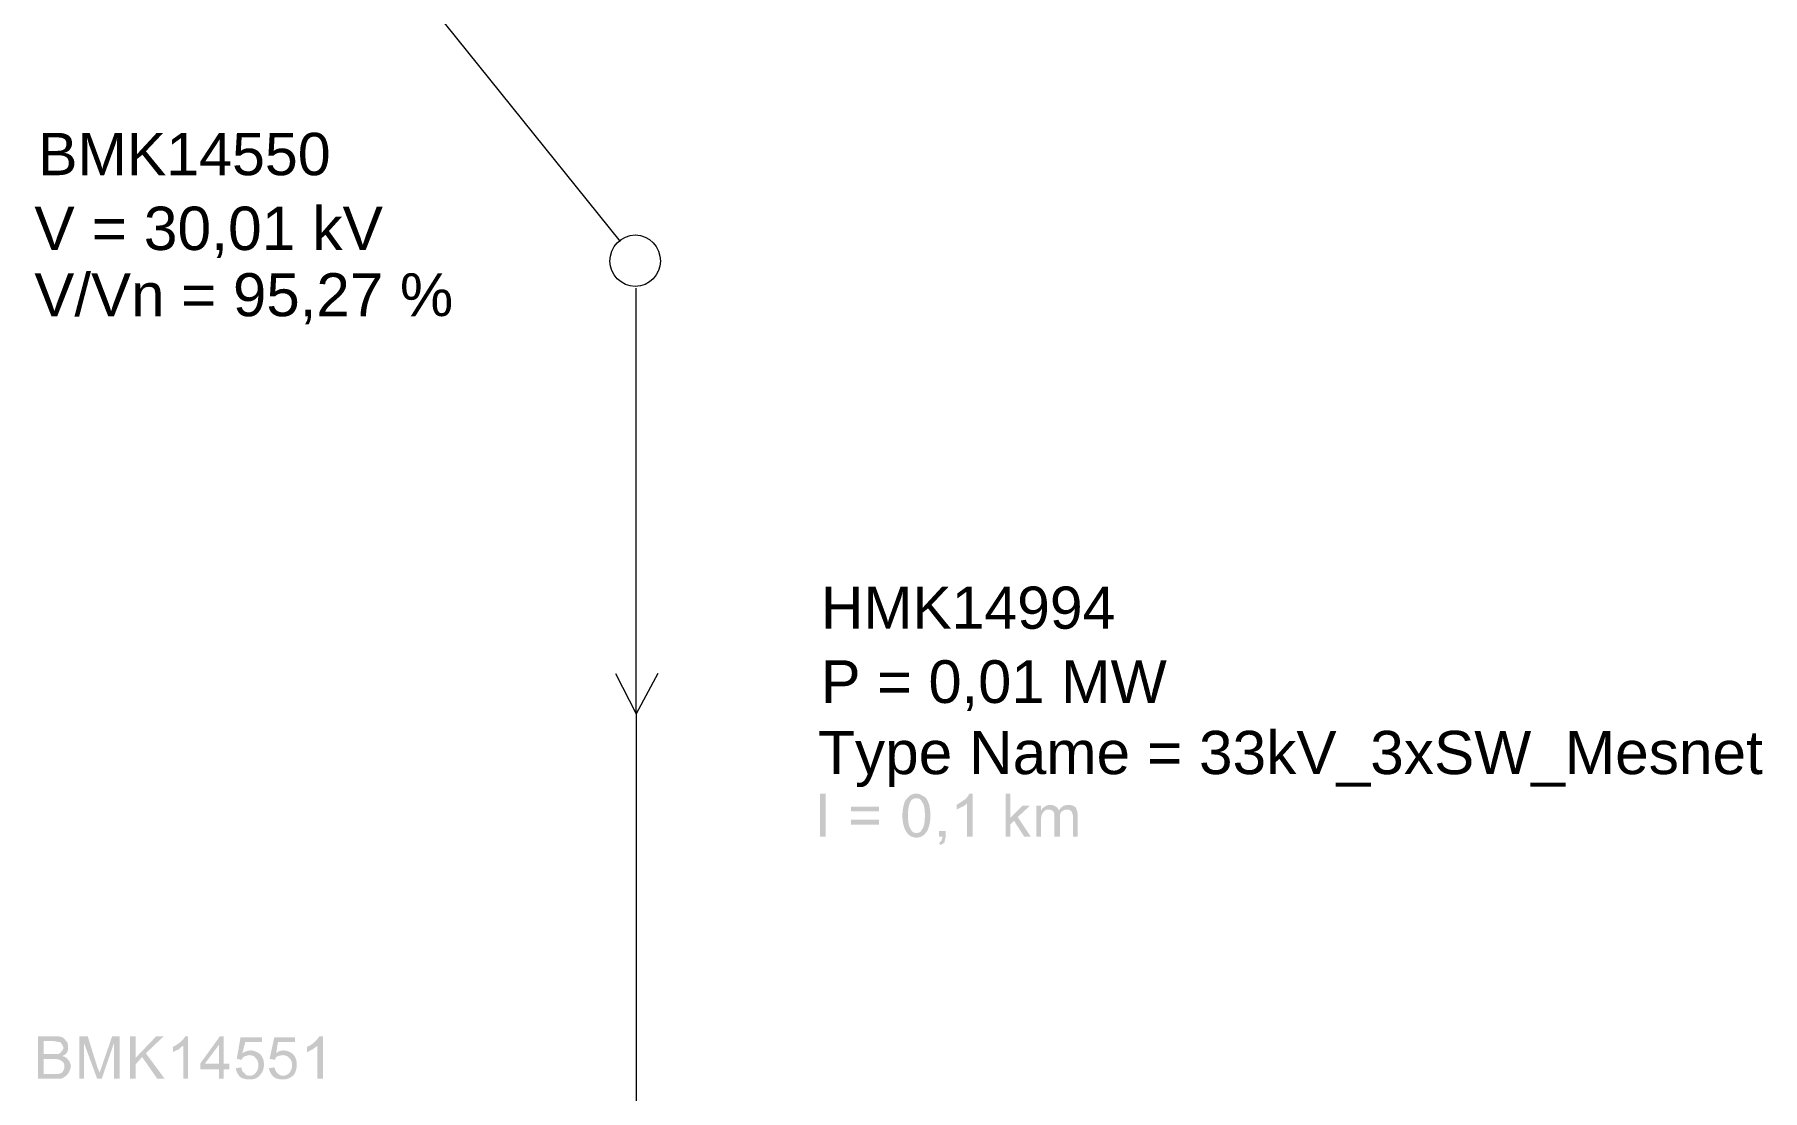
# Model space of a CAD drawing. Header units: millimetres. Extents: x 5 to 459, y 10 to 307.
# Drawn here: x 380.24 to 410.73, y 46.25 to 64.88 of the extents above; entities that cross this region are included whole.
import ezdxf

# ---------------------------------------------------------------- set-up
doc = ezdxf.new("R2010")
doc.units = ezdxf.units.MM
doc.header["$MEASUREMENT"] = 0
doc.layers.get('0').update_dxf_attribs({"linetype": 'CONTINUOUS'})
doc.styles.add('Arial$001', font='arial.ttf', dxfattribs={"height": 0.8937})

msp = doc.modelspace()

# ---------------------------------------------------------------- hatches: boundary and pattern name
h = msp.add_hatch(color=5)
h.paths.add_polyline_path([(394.098, 50.726), (394.098, 51.487), (394.197, 51.487), (394.197, 50.726)])
h.paths.add_polyline_path([(395.14, 51.173), (394.644, 51.173), (394.644, 51.255), (395.14, 51.255), (395.14, 51.173), (395.14, 51.255)])
h.paths.add_polyline_path([(395.14, 50.941), (394.644, 50.941), (394.644, 51.024), (395.14, 51.024), (395.14, 50.941), (395.14, 51.024)])
edge = h.paths.add_edge_path()
edge.add_spline(control_points=[(395.554, 51.107), (395.554, 51.189), (395.57, 51.255), (395.587, 51.322), (395.587, 51.322), (395.604, 51.371), (395.637, 51.404), (395.67, 51.437), (395.67, 51.437), (395.703, 51.47), (395.752, 51.487), (395.802, 51.487), (395.802, 51.487), (395.835, 51.487), (395.885, 51.47), (395.901, 51.454), (395.901, 51.454), (395.934, 51.437), (395.968, 51.421), (395.984, 51.388), (395.984, 51.388), (396.001, 51.355), (396.017, 51.322), (396.034, 51.272), (396.034, 51.272), (396.034, 51.239), (396.05, 51.173), (396.05, 51.107), (396.05, 51.107), (396.05, 51.007), (396.034, 50.941), (396.017, 50.891), (396.017, 50.891), (396.001, 50.825), (395.968, 50.792), (395.934, 50.759), (395.934, 50.759), (395.901, 50.726), (395.852, 50.709), (395.802, 50.709), (395.802, 50.709), (395.736, 50.709), (395.67, 50.743), (395.637, 50.792), (395.637, 50.792), (395.587, 50.858), (395.554, 50.958), (395.554, 51.107)], knot_values=[0, 0, 0, 0, 0.020833, 0.020833, 0.020833, 0.020833, 0.041667, 0.041667, 0.041667, 0.041667, 0.0625, 0.0625, 0.0625, 0.0625, 0.083333, 0.083333, 0.083333, 0.083333, 0.104167, 0.104167, 0.104167, 0.104167, 0.125, 0.125, 0.125, 0.125, 0.145833, 0.145833, 0.145833, 0.145833, 0.166667, 0.166667, 0.166667, 0.166667, 0.1875, 0.1875, 0.1875, 0.1875, 0.208333, 0.208333, 0.208333, 0.208333, 0.229167, 0.229167, 0.229167, 0.229167, 1, 1, 1, 1], degree=3, periodic=0)
edge = h.paths.add_edge_path()
edge.add_spline(control_points=[(395.653, 51.107), (395.653, 50.974), (395.67, 50.891), (395.703, 50.858), (395.703, 50.858), (395.719, 50.809), (395.752, 50.792), (395.802, 50.792), (395.802, 50.792), (395.852, 50.792), (395.885, 50.809), (395.901, 50.858), (395.901, 50.858), (395.934, 50.891), (395.951, 50.974), (395.951, 51.107), (395.951, 51.107), (395.951, 51.222), (395.934, 51.305), (395.901, 51.338), (395.901, 51.338), (395.885, 51.388), (395.852, 51.404), (395.802, 51.404), (395.802, 51.404), (395.752, 51.404), (395.719, 51.388), (395.703, 51.355), (395.703, 51.355), (395.67, 51.305), (395.653, 51.222), (395.653, 51.107)], knot_values=[0, 0, 0, 0, 0.03125, 0.03125, 0.03125, 0.03125, 0.0625, 0.0625, 0.0625, 0.0625, 0.09375, 0.09375, 0.09375, 0.09375, 0.125, 0.125, 0.125, 0.125, 0.15625, 0.15625, 0.15625, 0.15625, 0.1875, 0.1875, 0.1875, 0.1875, 0.21875, 0.21875, 0.21875, 0.21875, 1, 1, 1, 1], degree=3, periodic=0)
h.paths.add_polyline_path([(396.199, 50.726), (396.199, 50.825), (396.315, 50.825), (396.315, 50.726), (396.315, 50.726), (396.315, 50.722), (396.315, 50.718), (396.314, 50.714), (396.314, 50.709), (396.313, 50.705), (396.312, 50.701), (396.312, 50.697), (396.311, 50.693), (396.31, 50.689), (396.309, 50.685), (396.308, 50.68), (396.307, 50.676), (396.306, 50.672), (396.305, 50.668), (396.304, 50.664), (396.303, 50.66), (396.302, 50.656), (396.301, 50.652), (396.3, 50.647), (396.3, 50.643), (396.299, 50.639), (396.299, 50.635), (396.299, 50.631), (396.298, 50.627), (396.298, 50.627), (396.296, 50.625), (396.294, 50.623), (396.292, 50.621), (396.289, 50.618), (396.286, 50.616), (396.283, 50.614), (396.281, 50.612), (396.278, 50.61), (396.275, 50.608), (396.272, 50.606), (396.268, 50.604), (396.265, 50.602), (396.262, 50.6), (396.259, 50.598), (396.256, 50.596), (396.253, 50.594), (396.25, 50.592), (396.247, 50.589), (396.244, 50.587), (396.242, 50.585), (396.239, 50.583), (396.237, 50.581), (396.234, 50.579), (396.232, 50.577), (396.199, 50.61), (396.199, 50.61), (396.201, 50.612), (396.203, 50.614), (396.205, 50.616), (396.207, 50.618), (396.21, 50.621), (396.212, 50.623), (396.214, 50.625), (396.216, 50.627), (396.218, 50.629), (396.22, 50.631), (396.222, 50.633), (396.224, 50.635), (396.226, 50.637), (396.228, 50.639), (396.23, 50.641), (396.232, 50.643), (396.234, 50.645), (396.236, 50.647), (396.238, 50.649), (396.241, 50.652), (396.243, 50.654), (396.245, 50.656), (396.247, 50.658), (396.249, 50.66), (396.249, 50.66), (396.249, 50.662), (396.249, 50.664), (396.249, 50.666), (396.249, 50.668), (396.249, 50.67), (396.249, 50.672), (396.249, 50.675), (396.249, 50.677), (396.25, 50.679), (396.25, 50.682), (396.25, 50.684), (396.251, 50.687), (396.251, 50.689), (396.252, 50.692), (396.253, 50.695), (396.254, 50.698), (396.255, 50.701), (396.256, 50.704), (396.257, 50.707), (396.258, 50.711), (396.26, 50.714), (396.262, 50.718), (396.263, 50.722), (396.265, 50.726), (396.199, 50.726), (396.265, 50.726)])
h.paths.add_polyline_path([(396.795, 50.726), (396.696, 50.726), (396.696, 51.322), (396.696, 51.322), (396.693, 51.318), (396.691, 51.314), (396.689, 51.31), (396.686, 51.306), (396.683, 51.303), (396.68, 51.3), (396.677, 51.296), (396.674, 51.293), (396.671, 51.29), (396.667, 51.288), (396.664, 51.285), (396.66, 51.282), (396.657, 51.28), (396.653, 51.277), (396.649, 51.275), (396.645, 51.273), (396.641, 51.27), (396.637, 51.268), (396.633, 51.266), (396.629, 51.264), (396.625, 51.262), (396.621, 51.26), (396.617, 51.257), (396.613, 51.255), (396.613, 51.255), (396.609, 51.253), (396.605, 51.251), (396.6, 51.249), (396.596, 51.247), (396.592, 51.245), (396.588, 51.243), (396.584, 51.241), (396.58, 51.239), (396.576, 51.237), (396.571, 51.235), (396.567, 51.233), (396.563, 51.231), (396.559, 51.229), (396.555, 51.226), (396.551, 51.224), (396.547, 51.222), (396.542, 51.22), (396.538, 51.218), (396.534, 51.216), (396.53, 51.214), (396.526, 51.212), (396.522, 51.21), (396.518, 51.208), (396.514, 51.206), (396.514, 51.288), (396.514, 51.288), (396.52, 51.293), (396.526, 51.297), (396.532, 51.301), (396.538, 51.305), (396.545, 51.309), (396.551, 51.313), (396.557, 51.317), (396.563, 51.322), (396.569, 51.326), (396.576, 51.33), (396.582, 51.334), (396.588, 51.338), (396.594, 51.342), (396.6, 51.346), (396.607, 51.351), (396.613, 51.355), (396.619, 51.359), (396.625, 51.363), (396.631, 51.367), (396.638, 51.371), (396.644, 51.375), (396.65, 51.379), (396.656, 51.384), (396.662, 51.388), (396.662, 51.388), (396.667, 51.392), (396.671, 51.396), (396.675, 51.4), (396.679, 51.404), (396.683, 51.408), (396.687, 51.413), (396.691, 51.417), (396.694, 51.421), (396.698, 51.425), (396.701, 51.429), (396.705, 51.433), (396.708, 51.437), (396.711, 51.442), (396.714, 51.446), (396.716, 51.45), (396.719, 51.454), (396.721, 51.458), (396.723, 51.462), (396.725, 51.466), (396.726, 51.47), (396.727, 51.475), (396.728, 51.479), (396.728, 51.483), (396.729, 51.487), (396.795, 51.487), (396.795, 50.726), (396.795, 51.487)])
h.paths.add_polyline_path([(397.374, 50.726), (397.374, 51.487), (397.457, 51.487), (397.457, 51.057), (397.672, 51.272), (397.804, 51.272), (397.589, 51.073), (397.821, 50.726), (397.705, 50.726), (397.523, 51.007), (397.457, 50.941), (397.457, 50.726), (397.374, 50.726), (397.457, 50.726)])
h.paths.add_polyline_path([(397.92, 50.726), (397.92, 51.272), (398.003, 51.272), (398.003, 51.189), (398.003, 51.189), (398.005, 51.193), (398.007, 51.197), (398.009, 51.201), (398.011, 51.204), (398.013, 51.208), (398.015, 51.211), (398.017, 51.214), (398.02, 51.217), (398.022, 51.22), (398.024, 51.223), (398.027, 51.226), (398.029, 51.229), (398.032, 51.231), (398.035, 51.234), (398.038, 51.236), (398.041, 51.238), (398.044, 51.241), (398.047, 51.243), (398.05, 51.245), (398.053, 51.247), (398.057, 51.249), (398.061, 51.251), (398.065, 51.253), (398.069, 51.255), (398.071, 51.257), (398.073, 51.26), (398.076, 51.262), (398.078, 51.264), (398.081, 51.266), (398.084, 51.268), (398.087, 51.269), (398.091, 51.271), (398.094, 51.273), (398.098, 51.275), (398.102, 51.277), (398.106, 51.278), (398.11, 51.28), (398.115, 51.281), (398.119, 51.282), (398.124, 51.284), (398.129, 51.285), (398.134, 51.286), (398.139, 51.286), (398.145, 51.287), (398.15, 51.288), (398.156, 51.288), (398.162, 51.288), (398.168, 51.288), (398.168, 51.288), (398.172, 51.288), (398.176, 51.288), (398.18, 51.288), (398.185, 51.287), (398.189, 51.286), (398.193, 51.286), (398.197, 51.285), (398.201, 51.284), (398.205, 51.282), (398.209, 51.281), (398.214, 51.28), (398.218, 51.278), (398.222, 51.277), (398.226, 51.275), (398.23, 51.273), (398.234, 51.271), (398.238, 51.269), (398.242, 51.268), (398.247, 51.266), (398.251, 51.264), (398.255, 51.262), (398.259, 51.26), (398.263, 51.257), (398.267, 51.255), (398.267, 51.255), (398.269, 51.253), (398.271, 51.251), (398.273, 51.249), (398.276, 51.247), (398.278, 51.245), (398.28, 51.243), (398.282, 51.241), (398.284, 51.238), (398.286, 51.236), (398.288, 51.234), (398.29, 51.231), (398.292, 51.229), (398.294, 51.226), (398.296, 51.223), (398.298, 51.22), (398.3, 51.217), (398.302, 51.214), (398.304, 51.211), (398.307, 51.208), (398.309, 51.204), (398.311, 51.201), (398.313, 51.197), (398.315, 51.193), (398.317, 51.189), (398.321, 51.197), (398.326, 51.205), (398.331, 51.212), (398.336, 51.22), (398.342, 51.226), (398.347, 51.233), (398.353, 51.239), (398.36, 51.244), (398.366, 51.25), (398.373, 51.255), (398.38, 51.259), (398.387, 51.264), (398.395, 51.268), (398.402, 51.271), (398.41, 51.275), (398.417, 51.277), (398.425, 51.28), (398.433, 51.282), (398.441, 51.284), (398.449, 51.286), (398.458, 51.287), (398.466, 51.288), (398.474, 51.288), (398.482, 51.288), (398.489, 51.288), (398.495, 51.288), (398.501, 51.288), (398.507, 51.287), (398.513, 51.286), (398.519, 51.285), (398.525, 51.284), (398.531, 51.283), (398.537, 51.282), (398.543, 51.28), (398.549, 51.278), (398.555, 51.276), (398.56, 51.274), (398.566, 51.272), (398.571, 51.269), (398.577, 51.266), (398.582, 51.264), (398.587, 51.261), (398.592, 51.257), (398.597, 51.254), (398.602, 51.25), (398.606, 51.247), (398.61, 51.243), (398.615, 51.239), (398.617, 51.235), (398.619, 51.23), (398.621, 51.226), (398.623, 51.221), (398.625, 51.216), (398.627, 51.211), (398.629, 51.206), (398.631, 51.201), (398.632, 51.196), (398.634, 51.19), (398.636, 51.185), (398.637, 51.179), (398.639, 51.173), (398.64, 51.167), (398.642, 51.161), (398.643, 51.156), (398.644, 51.15), (398.645, 51.143), (398.646, 51.137), (398.646, 51.131), (398.647, 51.125), (398.647, 51.119), (398.648, 51.113), (398.648, 51.107), (398.648, 50.726), (398.565, 50.726), (398.565, 51.073), (398.565, 51.073), (398.565, 51.078), (398.565, 51.082), (398.564, 51.086), (398.564, 51.09), (398.563, 51.094), (398.562, 51.098), (398.562, 51.102), (398.561, 51.106), (398.56, 51.11), (398.559, 51.114), (398.558, 51.117), (398.557, 51.121), (398.556, 51.125), (398.555, 51.128), (398.554, 51.131), (398.553, 51.135), (398.552, 51.138), (398.551, 51.141), (398.55, 51.144), (398.55, 51.147), (398.549, 51.149), (398.549, 51.152), (398.549, 51.154), (398.549, 51.156), (398.549, 51.156), (398.548, 51.158), (398.548, 51.16), (398.548, 51.162), (398.547, 51.163), (398.547, 51.165), (398.546, 51.166), (398.545, 51.167), (398.544, 51.168), (398.542, 51.17), (398.541, 51.171), (398.54, 51.172), (398.538, 51.173), (398.537, 51.174), (398.535, 51.175), (398.533, 51.176), (398.531, 51.177), (398.53, 51.178), (398.528, 51.179), (398.526, 51.181), (398.524, 51.182), (398.522, 51.184), (398.52, 51.185), (398.518, 51.187), (398.515, 51.189), (398.513, 51.191), (398.511, 51.193), (398.509, 51.195), (398.507, 51.196), (398.505, 51.198), (398.503, 51.199), (398.501, 51.2), (398.499, 51.201), (398.497, 51.202), (398.495, 51.202), (398.493, 51.203), (398.491, 51.204), (398.489, 51.204), (398.486, 51.205), (398.484, 51.205), (398.482, 51.205), (398.48, 51.205), (398.478, 51.206), (398.476, 51.206), (398.474, 51.206), (398.472, 51.206), (398.47, 51.206), (398.468, 51.206), (398.466, 51.206), (398.46, 51.206), (398.454, 51.205), (398.449, 51.205), (398.444, 51.204), (398.439, 51.204), (398.434, 51.203), (398.43, 51.202), (398.425, 51.201), (398.421, 51.2), (398.417, 51.198), (398.414, 51.197), (398.41, 51.195), (398.406, 51.194), (398.403, 51.192), (398.399, 51.19), (398.396, 51.189), (398.393, 51.187), (398.389, 51.185), (398.386, 51.183), (398.382, 51.181), (398.378, 51.179), (398.374, 51.177), (398.371, 51.175), (398.367, 51.173), (398.363, 51.169), (398.359, 51.164), (398.356, 51.16), (398.353, 51.156), (398.35, 51.152), (398.347, 51.147), (398.345, 51.143), (398.343, 51.138), (398.342, 51.134), (398.34, 51.129), (398.339, 51.124), (398.338, 51.119), (398.337, 51.114), (398.336, 51.108), (398.335, 51.103), (398.335, 51.097), (398.334, 51.091), (398.334, 51.084), (398.334, 51.078), (398.334, 51.071), (398.334, 51.064), (398.333, 51.056), (398.333, 51.048), (398.333, 51.04), (398.333, 50.726), (398.234, 50.726), (398.234, 51.09), (398.234, 51.09), (398.234, 51.094), (398.234, 51.098), (398.234, 51.102), (398.234, 51.106), (398.234, 51.11), (398.234, 51.115), (398.234, 51.118), (398.234, 51.122), (398.233, 51.126), (398.233, 51.13), (398.233, 51.134), (398.232, 51.138), (398.232, 51.141), (398.231, 51.145), (398.23, 51.148), (398.229, 51.151), (398.228, 51.154), (398.227, 51.157), (398.226, 51.16), (398.225, 51.163), (398.223, 51.166), (398.221, 51.168), (398.22, 51.171), (398.218, 51.173), (398.218, 51.173), (398.215, 51.175), (398.213, 51.177), (398.211, 51.179), (398.208, 51.181), (398.205, 51.183), (398.202, 51.185), (398.199, 51.187), (398.196, 51.189), (398.193, 51.19), (398.19, 51.192), (398.186, 51.194), (398.182, 51.195), (398.179, 51.197), (398.175, 51.198), (398.171, 51.2), (398.167, 51.201), (398.163, 51.202), (398.159, 51.203), (398.155, 51.204), (398.151, 51.204), (398.147, 51.205), (398.143, 51.205), (398.139, 51.206), (398.135, 51.206), (398.133, 51.206), (398.13, 51.206), (398.128, 51.206), (398.125, 51.206), (398.123, 51.206), (398.12, 51.206), (398.117, 51.205), (398.114, 51.205), (398.111, 51.205), (398.108, 51.205), (398.105, 51.204), (398.102, 51.204), (398.099, 51.203), (398.096, 51.202), (398.093, 51.202), (398.09, 51.201), (398.087, 51.2), (398.084, 51.199), (398.081, 51.198), (398.078, 51.196), (398.076, 51.195), (398.073, 51.193), (398.071, 51.191), (398.069, 51.189), (398.067, 51.187), (398.065, 51.185), (398.063, 51.183), (398.06, 51.181), (398.058, 51.179), (398.056, 51.177), (398.054, 51.174), (398.052, 51.172), (398.05, 51.17), (398.048, 51.167), (398.046, 51.165), (398.044, 51.162), (398.042, 51.16), (398.04, 51.157), (398.038, 51.154), (398.036, 51.151), (398.034, 51.148), (398.032, 51.145), (398.029, 51.142), (398.027, 51.138), (398.025, 51.135), (398.023, 51.131), (398.021, 51.127), (398.019, 51.123), (398.017, 51.119), (398.015, 51.115), (398.014, 51.111), (398.012, 51.106), (398.011, 51.102), (398.01, 51.098), (398.008, 51.094), (398.007, 51.089), (398.007, 51.085), (398.006, 51.08), (398.005, 51.076), (398.005, 51.071), (398.004, 51.067), (398.004, 51.062), (398.003, 51.057), (398.003, 51.052), (398.003, 51.047), (398.003, 51.042), (398.003, 51.036), (398.003, 51.031), (398.003, 51.025), (398.003, 51.019), (398.003, 51.013), (398.003, 51.007), (398.003, 50.726), (397.92, 50.726), (398.003, 50.726)])
h = msp.add_hatch(color=5)
h.paths.add_polyline_path([(380.3, 46.457), (380.3, 47.202), (380.581, 47.202), (380.581, 47.202), (380.589, 47.202), (380.597, 47.202), (380.605, 47.202), (380.613, 47.202), (380.62, 47.202), (380.628, 47.202), (380.635, 47.202), (380.642, 47.201), (380.648, 47.201), (380.655, 47.201), (380.662, 47.2), (380.668, 47.2), (380.674, 47.199), (380.68, 47.199), (380.686, 47.198), (380.691, 47.197), (380.697, 47.196), (380.702, 47.195), (380.707, 47.194), (380.712, 47.192), (380.717, 47.191), (380.721, 47.189), (380.726, 47.187), (380.73, 47.185), (380.734, 47.183), (380.738, 47.181), (380.742, 47.178), (380.745, 47.176), (380.749, 47.173), (380.752, 47.17), (380.755, 47.167), (380.759, 47.164), (380.762, 47.161), (380.765, 47.157), (380.768, 47.154), (380.771, 47.15), (380.774, 47.147), (380.778, 47.143), (380.781, 47.139), (380.784, 47.135), (380.787, 47.131), (380.79, 47.127), (380.794, 47.123), (380.797, 47.119), (380.801, 47.115), (380.805, 47.111), (380.809, 47.107), (380.813, 47.103), (380.815, 47.099), (380.816, 47.094), (380.818, 47.09), (380.82, 47.086), (380.821, 47.082), (380.822, 47.078), (380.823, 47.074), (380.824, 47.07), (380.825, 47.065), (380.826, 47.061), (380.827, 47.057), (380.827, 47.053), (380.828, 47.049), (380.828, 47.045), (380.828, 47.041), (380.829, 47.037), (380.829, 47.032), (380.829, 47.028), (380.829, 47.024), (380.829, 47.02), (380.829, 47.016), (380.829, 47.012), (380.829, 47.008), (380.829, 47.003), (380.829, 46.999), (380.829, 46.995), (380.829, 46.992), (380.829, 46.988), (380.829, 46.985), (380.829, 46.981), (380.829, 46.978), (380.829, 46.975), (380.828, 46.971), (380.828, 46.968), (380.828, 46.965), (380.827, 46.962), (380.827, 46.959), (380.826, 46.956), (380.825, 46.953), (380.824, 46.949), (380.823, 46.946), (380.822, 46.943), (380.821, 46.94), (380.82, 46.936), (380.818, 46.932), (380.816, 46.929), (380.815, 46.925), (380.813, 46.921), (380.81, 46.917), (380.808, 46.913), (380.806, 46.909), (380.803, 46.905), (380.8, 46.902), (380.797, 46.899), (380.794, 46.896), (380.791, 46.893), (380.788, 46.89), (380.785, 46.887), (380.781, 46.884), (380.777, 46.881), (380.774, 46.879), (380.77, 46.876), (380.766, 46.874), (380.762, 46.872), (380.758, 46.869), (380.754, 46.867), (380.75, 46.865), (380.746, 46.863), (380.742, 46.861), (380.738, 46.859), (380.734, 46.857), (380.73, 46.855), (380.736, 46.852), (380.742, 46.85), (380.748, 46.848), (380.753, 46.846), (380.759, 46.844), (380.764, 46.842), (380.769, 46.84), (380.774, 46.837), (380.779, 46.835), (380.783, 46.833), (380.788, 46.83), (380.792, 46.828), (380.796, 46.825), (380.8, 46.822), (380.804, 46.819), (380.807, 46.817), (380.81, 46.813), (380.814, 46.81), (380.817, 46.807), (380.82, 46.804), (380.822, 46.8), (380.825, 46.796), (380.827, 46.792), (380.829, 46.788), (380.833, 46.784), (380.837, 46.78), (380.841, 46.775), (380.844, 46.771), (380.848, 46.766), (380.851, 46.761), (380.854, 46.756), (380.857, 46.751), (380.859, 46.746), (380.862, 46.741), (380.864, 46.736), (380.866, 46.73), (380.868, 46.725), (380.87, 46.72), (380.872, 46.715), (380.873, 46.71), (380.875, 46.705), (380.876, 46.7), (380.877, 46.695), (380.877, 46.69), (380.878, 46.686), (380.878, 46.681), (380.879, 46.677), (380.879, 46.673), (380.879, 46.673), (380.879, 46.668), (380.878, 46.664), (380.878, 46.66), (380.878, 46.656), (380.877, 46.652), (380.876, 46.648), (380.875, 46.644), (380.874, 46.639), (380.873, 46.635), (380.871, 46.631), (380.87, 46.627), (380.868, 46.623), (380.867, 46.619), (380.865, 46.615), (380.863, 46.61), (380.862, 46.606), (380.86, 46.602), (380.858, 46.598), (380.856, 46.594), (380.854, 46.59), (380.852, 46.586), (380.85, 46.582), (380.848, 46.577), (380.846, 46.573), (380.844, 46.569), (380.842, 46.565), (380.84, 46.562), (380.837, 46.558), (380.835, 46.555), (380.833, 46.551), (380.831, 46.548), (380.829, 46.545), (380.827, 46.542), (380.825, 46.539), (380.823, 46.537), (380.821, 46.534), (380.819, 46.531), (380.817, 46.529), (380.815, 46.527), (380.813, 46.524), (380.811, 46.522), (380.809, 46.52), (380.806, 46.518), (380.804, 46.515), (380.802, 46.513), (380.8, 46.511), (380.798, 46.509), (380.796, 46.507), (380.794, 46.505), (380.792, 46.503), (380.789, 46.501), (380.787, 46.499), (380.784, 46.497), (380.781, 46.495), (380.778, 46.493), (380.775, 46.491), (380.771, 46.488), (380.768, 46.486), (380.765, 46.484), (380.761, 46.482), (380.757, 46.48), (380.754, 46.478), (380.75, 46.476), (380.746, 46.474), (380.742, 46.472), (380.738, 46.47), (380.734, 46.468), (380.73, 46.466), (380.726, 46.464), (380.722, 46.462), (380.717, 46.46), (380.713, 46.457), (380.709, 46.457), (380.705, 46.457), (380.701, 46.457), (380.697, 46.457), (380.693, 46.457), (380.688, 46.457), (380.684, 46.457), (380.68, 46.457), (380.675, 46.457), (380.671, 46.457), (380.666, 46.457), (380.662, 46.457), (380.657, 46.457), (380.652, 46.457), (380.647, 46.457), (380.642, 46.457), (380.637, 46.457), (380.632, 46.457), (380.627, 46.457), (380.621, 46.457), (380.615, 46.457), (380.61, 46.457), (380.604, 46.457), (380.598, 46.457), (380.3, 46.457), (380.598, 46.457)])
h.paths.add_polyline_path([(380.399, 46.888), (380.564, 46.888), (380.564, 46.888), (380.571, 46.888), (380.577, 46.888), (380.582, 46.888), (380.588, 46.888), (380.593, 46.888), (380.599, 46.888), (380.604, 46.888), (380.609, 46.888), (380.613, 46.888), (380.618, 46.888), (380.622, 46.888), (380.627, 46.888), (380.631, 46.888), (380.634, 46.888), (380.638, 46.888), (380.642, 46.888), (380.645, 46.888), (380.648, 46.888), (380.651, 46.888), (380.654, 46.888), (380.657, 46.888), (380.659, 46.888), (380.662, 46.888), (380.664, 46.888), (380.664, 46.888), (380.666, 46.89), (380.668, 46.892), (380.671, 46.894), (380.673, 46.896), (380.676, 46.898), (380.678, 46.9), (380.681, 46.902), (380.684, 46.904), (380.687, 46.906), (380.689, 46.908), (380.692, 46.91), (380.695, 46.912), (380.697, 46.914), (380.7, 46.917), (380.702, 46.919), (380.704, 46.921), (380.706, 46.923), (380.708, 46.925), (380.71, 46.927), (380.711, 46.929), (380.712, 46.931), (380.713, 46.933), (380.713, 46.935), (380.713, 46.937), (380.715, 46.939), (380.717, 46.941), (380.72, 46.943), (380.722, 46.946), (380.724, 46.948), (380.726, 46.95), (380.727, 46.952), (380.729, 46.954), (380.731, 46.957), (380.733, 46.959), (380.735, 46.962), (380.736, 46.964), (380.738, 46.967), (380.739, 46.969), (380.74, 46.972), (380.742, 46.975), (380.743, 46.978), (380.744, 46.981), (380.744, 46.985), (380.745, 46.988), (380.746, 46.992), (380.746, 46.995), (380.746, 46.999), (380.746, 47.003), (380.746, 47.006), (380.746, 47.008), (380.746, 47.01), (380.745, 47.013), (380.744, 47.016), (380.744, 47.018), (380.743, 47.021), (380.742, 47.024), (380.74, 47.027), (380.739, 47.03), (380.738, 47.033), (380.736, 47.037), (380.735, 47.04), (380.733, 47.043), (380.731, 47.046), (380.729, 47.049), (380.727, 47.052), (380.726, 47.055), (380.724, 47.057), (380.722, 47.06), (380.72, 47.063), (380.717, 47.065), (380.715, 47.067), (380.713, 47.07), (380.713, 47.072), (380.713, 47.074), (380.713, 47.076), (380.712, 47.078), (380.711, 47.08), (380.71, 47.082), (380.709, 47.084), (380.708, 47.086), (380.706, 47.087), (380.705, 47.089), (380.703, 47.091), (380.701, 47.092), (380.699, 47.094), (380.696, 47.095), (380.694, 47.097), (380.691, 47.098), (380.688, 47.099), (380.685, 47.1), (380.682, 47.101), (380.679, 47.101), (380.675, 47.102), (380.672, 47.102), (380.668, 47.103), (380.664, 47.103), (380.662, 47.103), (380.659, 47.103), (380.657, 47.103), (380.654, 47.104), (380.651, 47.105), (380.648, 47.105), (380.645, 47.106), (380.641, 47.107), (380.637, 47.108), (380.633, 47.109), (380.629, 47.11), (380.624, 47.111), (380.62, 47.112), (380.615, 47.113), (380.609, 47.114), (380.604, 47.115), (380.598, 47.116), (380.592, 47.117), (380.585, 47.117), (380.578, 47.118), (380.571, 47.119), (380.564, 47.119), (380.556, 47.119), (380.548, 47.119), (380.548, 47.119), (380.399, 47.119), (380.399, 46.888), (380.399, 47.119)])
h.paths.add_polyline_path([(380.399, 46.54), (380.598, 46.54), (380.598, 46.54), (380.602, 46.54), (380.605, 46.54), (380.609, 46.54), (380.613, 46.54), (380.616, 46.54), (380.62, 46.54), (380.623, 46.54), (380.626, 46.54), (380.629, 46.54), (380.632, 46.54), (380.634, 46.54), (380.637, 46.54), (380.639, 46.54), (380.642, 46.54), (380.644, 46.54), (380.647, 46.54), (380.649, 46.54), (380.651, 46.54), (380.653, 46.54), (380.655, 46.54), (380.658, 46.54), (380.66, 46.54), (380.662, 46.54), (380.664, 46.54), (380.666, 46.54), (380.668, 46.54), (380.67, 46.541), (380.672, 46.541), (380.674, 46.542), (380.676, 46.543), (380.678, 46.544), (380.68, 46.544), (380.682, 46.545), (380.684, 46.546), (380.686, 46.547), (380.689, 46.548), (380.691, 46.549), (380.693, 46.55), (380.695, 46.551), (380.697, 46.552), (380.699, 46.553), (380.701, 46.554), (380.703, 46.555), (380.705, 46.555), (380.707, 46.556), (380.709, 46.556), (380.711, 46.557), (380.713, 46.557), (380.713, 46.557), (380.715, 46.559), (380.717, 46.561), (380.72, 46.563), (380.722, 46.565), (380.724, 46.567), (380.726, 46.569), (380.727, 46.571), (380.729, 46.573), (380.731, 46.575), (380.733, 46.577), (380.735, 46.579), (380.736, 46.582), (380.738, 46.584), (380.739, 46.586), (380.74, 46.588), (380.742, 46.59), (380.743, 46.592), (380.744, 46.594), (380.744, 46.596), (380.745, 46.598), (380.746, 46.6), (380.746, 46.602), (380.746, 46.604), (380.746, 46.606), (380.746, 46.606), (380.748, 46.608), (380.75, 46.61), (380.752, 46.613), (380.753, 46.615), (380.755, 46.617), (380.756, 46.619), (380.757, 46.621), (380.758, 46.624), (380.759, 46.626), (380.76, 46.628), (380.76, 46.631), (380.761, 46.633), (380.761, 46.636), (380.762, 46.639), (380.762, 46.641), (380.762, 46.644), (380.763, 46.647), (380.763, 46.651), (380.763, 46.654), (380.763, 46.657), (380.763, 46.661), (380.763, 46.665), (380.763, 46.668), (380.763, 46.673), (380.763, 46.675), (380.763, 46.677), (380.763, 46.679), (380.763, 46.682), (380.763, 46.685), (380.763, 46.688), (380.763, 46.69), (380.762, 46.693), (380.762, 46.696), (380.762, 46.699), (380.761, 46.703), (380.761, 46.706), (380.76, 46.709), (380.76, 46.712), (380.759, 46.715), (380.758, 46.718), (380.757, 46.721), (380.756, 46.724), (380.755, 46.727), (380.753, 46.729), (380.752, 46.732), (380.75, 46.734), (380.748, 46.737), (380.746, 46.739), (380.744, 46.741), (380.742, 46.743), (380.74, 46.745), (380.738, 46.747), (380.736, 46.749), (380.734, 46.751), (380.732, 46.753), (380.729, 46.755), (380.727, 46.757), (380.725, 46.759), (380.722, 46.761), (380.72, 46.764), (380.717, 46.766), (380.714, 46.768), (380.711, 46.77), (380.708, 46.772), (380.705, 46.774), (380.702, 46.776), (380.699, 46.778), (380.696, 46.78), (380.692, 46.782), (380.688, 46.784), (380.684, 46.786), (380.68, 46.788), (380.678, 46.788), (380.676, 46.789), (380.673, 46.789), (380.671, 46.79), (380.668, 46.79), (380.665, 46.791), (380.662, 46.792), (380.658, 46.793), (380.655, 46.794), (380.651, 46.795), (380.647, 46.796), (380.643, 46.797), (380.639, 46.798), (380.634, 46.799), (380.63, 46.8), (380.625, 46.801), (380.62, 46.801), (380.615, 46.802), (380.61, 46.803), (380.604, 46.804), (380.599, 46.804), (380.593, 46.805), (380.587, 46.805), (380.581, 46.805), (380.399, 46.805), (380.399, 46.54), (380.399, 46.805)])
h.paths.add_polyline_path([(381.028, 46.457), (381.028, 47.202), (381.177, 47.202), (381.342, 46.673), (381.342, 46.673), (381.344, 46.666), (381.346, 46.66), (381.348, 46.655), (381.35, 46.649), (381.352, 46.644), (381.354, 46.638), (381.357, 46.633), (381.359, 46.628), (381.361, 46.623), (381.363, 46.618), (381.365, 46.613), (381.367, 46.608), (381.369, 46.604), (381.371, 46.599), (381.373, 46.595), (381.375, 46.59), (381.377, 46.586), (381.379, 46.582), (381.381, 46.578), (381.383, 46.573), (381.385, 46.569), (381.388, 46.565), (381.39, 46.561), (381.392, 46.557), (381.392, 46.557), (381.392, 46.561), (381.392, 46.565), (381.392, 46.569), (381.393, 46.573), (381.394, 46.578), (381.395, 46.582), (381.396, 46.586), (381.397, 46.59), (381.398, 46.595), (381.399, 46.599), (381.401, 46.604), (381.402, 46.608), (381.404, 46.613), (381.405, 46.618), (381.407, 46.623), (381.409, 46.628), (381.411, 46.633), (381.413, 46.638), (381.415, 46.644), (381.417, 46.649), (381.419, 46.655), (381.421, 46.66), (381.423, 46.666), (381.425, 46.673), (381.607, 47.202), (381.739, 47.202), (381.739, 46.457), (381.64, 46.457), (381.64, 47.086), (381.425, 46.457), (381.342, 46.457), (381.11, 47.086), (381.11, 46.457), (381.028, 46.457), (381.11, 46.457)])
h.paths.add_polyline_path([(381.921, 46.457), (381.921, 47.202), (382.02, 47.202), (382.02, 46.821), (382.384, 47.202), (382.517, 47.202), (382.202, 46.904), (382.533, 46.457), (382.401, 46.457), (382.136, 46.838), (382.02, 46.706), (382.02, 46.457), (381.921, 46.457), (382.02, 46.457)])
h.paths.add_polyline_path([(382.947, 46.457), (382.864, 46.457), (382.864, 47.037), (382.864, 47.037), (382.86, 47.034), (382.856, 47.032), (382.852, 47.03), (382.849, 47.028), (382.845, 47.026), (382.842, 47.024), (382.839, 47.022), (382.835, 47.019), (382.832, 47.017), (382.829, 47.015), (382.826, 47.012), (382.823, 47.01), (382.82, 47.007), (382.817, 47.004), (382.813, 47.001), (382.81, 46.999), (382.807, 46.995), (382.804, 46.992), (382.8, 46.989), (382.797, 46.986), (382.793, 46.982), (382.789, 46.978), (382.786, 46.974), (382.781, 46.97), (382.781, 46.97), (382.775, 46.968), (382.769, 46.966), (382.764, 46.964), (382.758, 46.962), (382.753, 46.96), (382.747, 46.958), (382.742, 46.956), (382.737, 46.954), (382.733, 46.952), (382.728, 46.95), (382.724, 46.948), (382.719, 46.946), (382.715, 46.943), (382.711, 46.941), (382.708, 46.939), (382.704, 46.937), (382.701, 46.935), (382.698, 46.933), (382.695, 46.931), (382.692, 46.929), (382.689, 46.927), (382.687, 46.925), (382.684, 46.923), (382.682, 46.921), (382.682, 47.02), (382.682, 47.02), (382.688, 47.022), (382.694, 47.024), (382.7, 47.027), (382.706, 47.03), (382.711, 47.032), (382.717, 47.035), (382.722, 47.038), (382.728, 47.041), (382.733, 47.045), (382.738, 47.048), (382.743, 47.052), (382.748, 47.055), (382.754, 47.059), (382.759, 47.063), (382.764, 47.066), (382.769, 47.07), (382.775, 47.074), (382.78, 47.078), (382.785, 47.082), (382.791, 47.086), (382.797, 47.09), (382.802, 47.094), (382.808, 47.099), (382.815, 47.103), (382.815, 47.103), (382.819, 47.107), (382.823, 47.111), (382.827, 47.115), (382.831, 47.119), (382.835, 47.123), (382.839, 47.128), (382.843, 47.132), (382.847, 47.136), (382.851, 47.14), (382.855, 47.144), (382.858, 47.148), (382.862, 47.152), (382.866, 47.156), (382.869, 47.161), (382.873, 47.165), (382.876, 47.169), (382.879, 47.173), (382.882, 47.177), (382.885, 47.181), (382.888, 47.185), (382.89, 47.19), (382.893, 47.194), (382.895, 47.198), (382.897, 47.202), (382.947, 47.202), (382.947, 46.457), (382.947, 47.202)])
h.paths.add_polyline_path([(383.493, 46.457), (383.493, 46.623), (383.162, 46.623), (383.162, 46.722), (383.509, 47.202), (383.576, 47.202), (383.576, 46.722), (383.675, 46.722), (383.675, 46.623), (383.576, 46.623), (383.576, 46.457), (383.493, 46.457), (383.576, 46.457)])
h.paths.add_polyline_path([(383.493, 46.722), (383.493, 47.053), (383.245, 46.722), (383.493, 46.722), (383.245, 46.722)])
edge = h.paths.add_edge_path()
edge.add_line((383.791, 46.639), (383.89, 46.656))
edge.add_spline(control_points=[(383.89, 46.656), (383.89, 46.606), (383.906, 46.573), (383.94, 46.557), (383.94, 46.557), (383.956, 46.524), (383.989, 46.507), (384.039, 46.507), (384.039, 46.507), (384.072, 46.507), (384.122, 46.524), (384.138, 46.557), (384.138, 46.557), (384.171, 46.59), (384.188, 46.639), (384.188, 46.689), (384.188, 46.689), (384.188, 46.755), (384.171, 46.788), (384.138, 46.821), (384.138, 46.821), (384.122, 46.855), (384.072, 46.871), (384.022, 46.871), (384.022, 46.871), (384.006, 46.871), (383.973, 46.855), (383.956, 46.855), (383.956, 46.855), (383.923, 46.838), (383.906, 46.821), (383.89, 46.788)], knot_values=[0, 0, 0, 0, 0.03125, 0.03125, 0.03125, 0.03125, 0.0625, 0.0625, 0.0625, 0.0625, 0.09375, 0.09375, 0.09375, 0.09375, 0.125, 0.125, 0.125, 0.125, 0.15625, 0.15625, 0.15625, 0.15625, 0.1875, 0.1875, 0.1875, 0.1875, 0.21875, 0.21875, 0.21875, 0.21875, 1, 1, 1, 1], degree=3, periodic=0)
edge.add_line((383.89, 46.788), (383.807, 46.805))
edge.add_line((383.807, 46.805), (383.873, 47.185))
edge.add_line((383.873, 47.185), (384.254, 47.185))
edge.add_line((384.254, 47.185), (384.254, 47.103))
edge.add_line((384.254, 47.103), (383.956, 47.103))
edge.add_line((383.956, 47.103), (383.906, 46.904))
edge.add_spline(control_points=[(383.906, 46.904), (383.956, 46.937), (384.006, 46.954), (384.055, 46.954), (384.055, 46.954), (384.122, 46.954), (384.171, 46.921), (384.221, 46.888), (384.221, 46.888), (384.27, 46.838), (384.287, 46.772), (384.287, 46.706), (384.287, 46.706), (384.287, 46.639), (384.27, 46.573), (384.221, 46.524), (384.221, 46.524), (384.188, 46.474), (384.122, 46.441), (384.039, 46.441), (384.039, 46.441), (383.956, 46.441), (383.906, 46.457), (383.857, 46.491), (383.857, 46.491), (383.824, 46.54), (383.791, 46.59), (383.791, 46.639)], knot_values=[0, 0, 0, 0, 0.035714, 0.035714, 0.035714, 0.035714, 0.071429, 0.071429, 0.071429, 0.071429, 0.107143, 0.107143, 0.107143, 0.107143, 0.142857, 0.142857, 0.142857, 0.142857, 0.178571, 0.178571, 0.178571, 0.178571, 0.214286, 0.214286, 0.214286, 0.214286, 1, 1, 1, 1], degree=3, periodic=0)
edge = h.paths.add_edge_path()
edge.add_line((384.37, 46.639), (384.469, 46.656))
edge.add_spline(control_points=[(384.469, 46.656), (384.486, 46.606), (384.502, 46.573), (384.519, 46.557), (384.519, 46.557), (384.552, 46.524), (384.585, 46.507), (384.618, 46.507), (384.618, 46.507), (384.668, 46.507), (384.701, 46.524), (384.734, 46.557), (384.734, 46.557), (384.767, 46.59), (384.783, 46.639), (384.783, 46.689), (384.783, 46.689), (384.783, 46.755), (384.767, 46.788), (384.734, 46.821), (384.734, 46.821), (384.701, 46.855), (384.668, 46.871), (384.618, 46.871), (384.618, 46.871), (384.585, 46.871), (384.552, 46.855), (384.535, 46.855), (384.535, 46.855), (384.502, 46.838), (384.486, 46.821), (384.486, 46.788)], knot_values=[0, 0, 0, 0, 0.03125, 0.03125, 0.03125, 0.03125, 0.0625, 0.0625, 0.0625, 0.0625, 0.09375, 0.09375, 0.09375, 0.09375, 0.125, 0.125, 0.125, 0.125, 0.15625, 0.15625, 0.15625, 0.15625, 0.1875, 0.1875, 0.1875, 0.1875, 0.21875, 0.21875, 0.21875, 0.21875, 1, 1, 1, 1], degree=3, periodic=0)
edge.add_line((384.486, 46.788), (384.386, 46.805))
edge.add_line((384.386, 46.805), (384.469, 47.185))
edge.add_line((384.469, 47.185), (384.833, 47.185))
edge.add_line((384.833, 47.185), (384.833, 47.103))
edge.add_line((384.833, 47.103), (384.535, 47.103))
edge.add_line((384.535, 47.103), (384.502, 46.904))
edge.add_spline(control_points=[(384.502, 46.904), (384.535, 46.937), (384.585, 46.954), (384.634, 46.954), (384.634, 46.954), (384.701, 46.954), (384.767, 46.921), (384.8, 46.888), (384.8, 46.888), (384.85, 46.838), (384.866, 46.772), (384.866, 46.706), (384.866, 46.706), (384.866, 46.639), (384.85, 46.573), (384.816, 46.524), (384.816, 46.524), (384.767, 46.474), (384.701, 46.441), (384.618, 46.441), (384.618, 46.441), (384.552, 46.441), (384.486, 46.457), (384.452, 46.491), (384.452, 46.491), (384.403, 46.54), (384.386, 46.59), (384.37, 46.639)], knot_values=[0, 0, 0, 0, 0.035714, 0.035714, 0.035714, 0.035714, 0.071429, 0.071429, 0.071429, 0.071429, 0.107143, 0.107143, 0.107143, 0.107143, 0.142857, 0.142857, 0.142857, 0.142857, 0.178571, 0.178571, 0.178571, 0.178571, 0.214286, 0.214286, 0.214286, 0.214286, 1, 1, 1, 1], degree=3, periodic=0)
h.paths.add_polyline_path([(385.329, 46.457), (385.23, 46.457), (385.23, 47.037), (385.23, 47.037), (385.228, 47.034), (385.226, 47.032), (385.223, 47.03), (385.22, 47.028), (385.218, 47.026), (385.215, 47.024), (385.212, 47.022), (385.209, 47.019), (385.205, 47.017), (385.202, 47.015), (385.198, 47.012), (385.195, 47.01), (385.191, 47.007), (385.188, 47.004), (385.184, 47.001), (385.18, 46.999), (385.176, 46.995), (385.172, 46.992), (385.168, 46.989), (385.164, 46.986), (385.16, 46.982), (385.156, 46.978), (385.151, 46.974), (385.147, 46.97), (385.147, 46.97), (385.141, 46.968), (385.136, 46.966), (385.13, 46.964), (385.125, 46.962), (385.12, 46.96), (385.116, 46.958), (385.111, 46.956), (385.107, 46.954), (385.103, 46.952), (385.099, 46.95), (385.095, 46.948), (385.092, 46.946), (385.088, 46.943), (385.084, 46.941), (385.081, 46.939), (385.077, 46.937), (385.074, 46.935), (385.071, 46.933), (385.067, 46.931), (385.063, 46.929), (385.06, 46.927), (385.056, 46.925), (385.052, 46.923), (385.048, 46.921), (385.048, 47.02), (385.048, 47.02), (385.054, 47.022), (385.06, 47.024), (385.067, 47.027), (385.073, 47.03), (385.079, 47.032), (385.085, 47.035), (385.091, 47.038), (385.097, 47.041), (385.103, 47.045), (385.109, 47.048), (385.115, 47.052), (385.12, 47.055), (385.126, 47.059), (385.132, 47.063), (385.137, 47.066), (385.142, 47.07), (385.148, 47.074), (385.153, 47.078), (385.158, 47.082), (385.163, 47.086), (385.167, 47.09), (385.172, 47.094), (385.176, 47.099), (385.18, 47.103), (385.18, 47.103), (385.185, 47.107), (385.189, 47.111), (385.193, 47.115), (385.197, 47.119), (385.201, 47.123), (385.205, 47.128), (385.209, 47.132), (385.213, 47.136), (385.217, 47.14), (385.221, 47.144), (385.224, 47.148), (385.228, 47.152), (385.232, 47.156), (385.235, 47.161), (385.238, 47.165), (385.242, 47.169), (385.245, 47.173), (385.248, 47.177), (385.251, 47.181), (385.254, 47.185), (385.256, 47.19), (385.259, 47.194), (385.261, 47.198), (385.263, 47.202), (385.329, 47.202), (385.329, 46.457), (385.329, 47.202)])

# ---------------------------------------------------------------- linework, layer by layer
at = {"color": 5, "linetype": 'Continuous', "lineweight": 9}
for points in [[(384.237, 69.107), (390.574, 61.232), (390.574, 61.232)], [(390.855, 52.893), (390.855, 60.405), (390.855, 60.405)], [(390.491, 53.605), (390.855, 52.893), (390.855, 52.893)], [(390.491, 53.605), (390.855, 52.893), (390.855, 52.893)], [(391.236, 53.605), (390.855, 52.893), (390.855, 52.893)], [(391.236, 53.605), (390.855, 52.893), (390.855, 52.893)], [(390.855, 52.893), (390.855, 45.531), (390.855, 45.531)]]:
    msp.add_lwpolyline(points, dxfattribs=at)
at = {"color": 5, "linetype": 'Continuous', "lineweight": 20}
msp.add_open_spline([(391.285, 60.884), (391.285, 61.133), (391.087, 61.348), (390.839, 61.348), (390.839, 61.348), (390.591, 61.348), (390.392, 61.133), (390.392, 60.884), (390.392, 60.884), (390.392, 60.653), (390.591, 60.438), (390.839, 60.438), (390.839, 60.438), (391.087, 60.438), (391.285, 60.653), (391.285, 60.884)], degree=3, knots=[0, 0, 0, 0, 0.0625, 0.0625, 0.0625, 0.062501, 0.125, 0.125, 0.125, 0.125001, 0.1875, 0.1875, 0.1875, 0.187501, 1, 1, 1, 1], dxfattribs=at)

# ---------------------------------------------------------------- texts
at = {"color": 5, "style": 'Arial$001'}
for s, height, p in [('BMK14550', 0.7472, (380.3, 62.402)), ('V = 30,01 kV', 0.76556, (380.234, 61.081)), ('V/Vn = 95,27 %', 0.75872, (380.234, 59.913)), ('HMK14994', 0.7438, (394.115, 54.397)), ('P = 0,01 MW', 0.75268, (394.115, 53.087)), ('Type Name = 33kV_3xSW_Mesnet', 0.763, (394.065, 51.831))]:
    msp.add_text(s, height=height, dxfattribs=at).set_placement(p)

doc.saveas('drawing.dxf')
